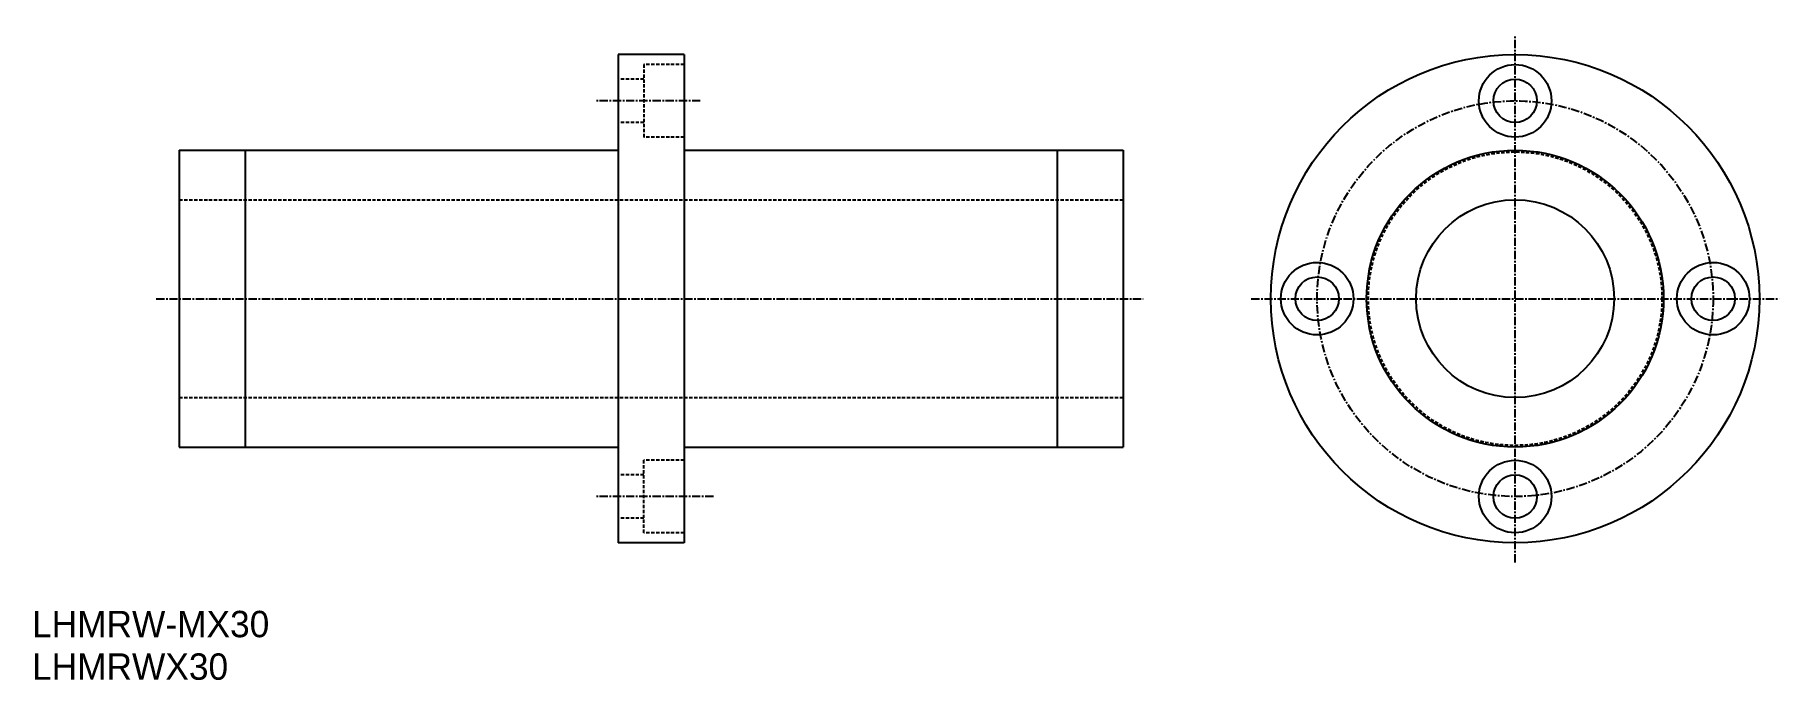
# Model space of a CAD drawing. Extents: x 10 to 275, y 52 to 149.
import ezdxf

# ---------------------------------------------------------------- set-up
doc = ezdxf.new("R2010")
doc.units = 0
doc.linetypes.add('CENTER', pattern=[2, 1.25, -0.25, 0.25, -0.25])
doc.linetypes.add('DASHED', pattern=[0.75, 0.5, -0.25])
doc.layers.get('0').update_dxf_attribs({"linetype": 'CONTINUOUS'})
doc.layers.add('CENTER', color=1, linetype='CENTER')

msp = doc.modelspace()

# ---------------------------------------------------------------- linework, layer by layer
at = {"color": 7, "linetype": 'CONTINUOUS'}
for p, q in [((98.82, 146.48), (98.82, 72.48)), ((108.82, 146.48), (98.82, 146.48)), ((108.82, 146.48), (108.82, 72.48)), ((32.32, 131.98), (98.82, 131.98)), ((32.32, 131.98), (32.32, 86.98)), ((42.32, 131.98), (42.32, 86.98)), ((108.82, 131.98), (175.32, 131.98)), ((165.32, 131.98), (165.32, 86.98)), ((175.32, 131.98), (175.32, 86.98)), ((32.32, 86.98), (98.82, 86.98)), ((108.82, 86.98), (175.32, 86.98)), ((108.82, 72.48), (98.82, 72.48))]:
    msp.add_line(p, q, dxfattribs=at)
at = {"color": 3, "linetype": 'DASHED'}
for p, q in [((102.72, 142.78), (98.82, 142.78)), ((102.72, 144.98), (102.72, 133.98)), ((108.82, 144.98), (102.72, 144.98)), ((102.72, 136.18), (98.82, 136.18)), ((108.82, 133.98), (102.72, 133.98)), ((32.32, 124.48), (175.32, 124.48)), ((32.32, 94.48), (175.32, 94.48)), ((108.82, 84.98), (102.72, 84.98)), ((102.72, 73.98), (102.72, 84.98)), ((102.72, 82.78), (98.82, 82.78)), ((102.72, 76.18), (98.82, 76.18)), ((108.82, 73.98), (102.72, 73.98))]:
    msp.add_line(p, q, dxfattribs=at)
at = {"color": 7, "linetype": 'CONTINUOUS'}
for centre, radius in [((234.72, 109.48), 37), ((234.72, 139.48), 5.5), ((234.72, 139.48), 3.3), ((234.72, 109.48), 22.5), ((234.72, 109.48), 15), ((204.72, 109.48), 5.5), ((264.72, 109.48), 5.5), ((204.72, 109.48), 3.3), ((264.72, 109.48), 3.3), ((234.72, 79.48), 5.5), ((234.72, 79.48), 3.3)]:
    msp.add_circle(centre, radius, dxfattribs=at)
at = {"color": 3, "linetype": 'DASHED'}
msp.add_circle((234.72, 109.48), 22.25, dxfattribs=at)
at = {"layer": 'CENTER', "color": 1, "linetype": 'CENTER'}
for p, q in [((234.72, 69.48), (234.72, 149.48)), ((111.26, 139.48), (95.26, 139.48)), ((28.82, 109.48), (178.37, 109.48)), ((194.72, 109.48), (274.72, 109.48)), ((113.26, 79.48), (95.26, 79.48))]:
    msp.add_line(p, q, dxfattribs=at)
msp.add_circle((234.72, 109.48), 30, dxfattribs=at)

# ---------------------------------------------------------------- texts
at = {"color": 7, "linetype": 'CONTINUOUS'}
for s, p in [('LHMRW-MX30', (10, 58.15)), ('LHMRWX30', (10, 51.7))]:
    msp.add_text(s, height=4, dxfattribs=at).set_placement(p)

doc.saveas('drawing.dxf')
